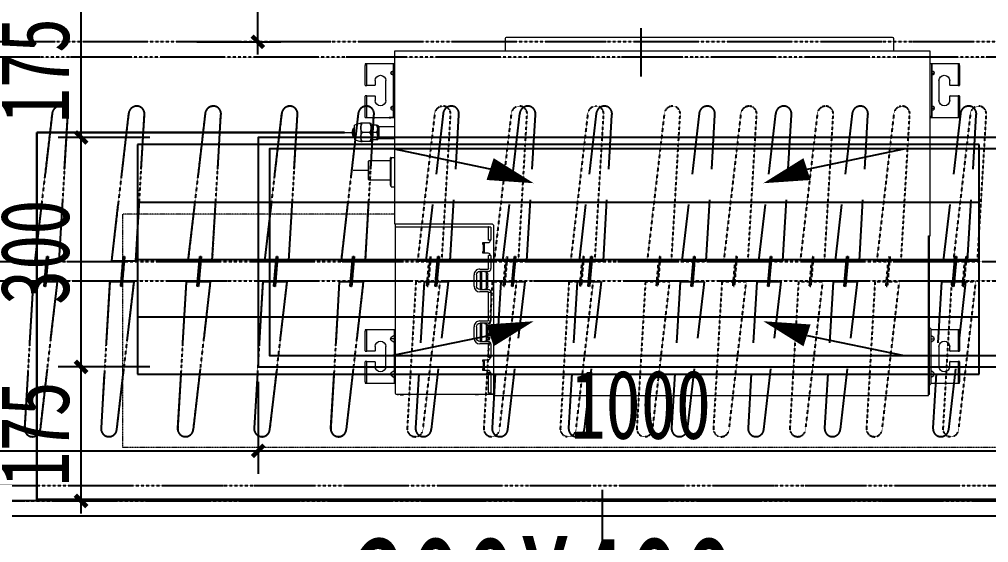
# Model space of a CAD drawing. Header units: millimetres. Extents: x -297 to 39764, y -29258 to 20315.
# Drawn here: x 8450 to 9716, y -19277 to -18593 of the extents above; entities that cross this region are included whole.
import ezdxf

# ---------------------------------------------------------------- set-up
doc = ezdxf.new("R2010")
doc.units = ezdxf.units.MM
for name, pattern in [('_DASH', [0.6, 0.4, -0.2]), ('DASH', [0.35, 0.25, -0.1]), ('DASHDOT', [1, 0.5, -0.25, 0, -0.25]), ('DASHDOT2', [12.7, 6.35, -3.175, 0, -3.175])]:
    doc.linetypes.add(name, pattern=pattern)
doc.layers.get('Defpoints').update_dxf_attribs({"color": 250})
for name, color, linetype in [('.-P平面尺寸', 30, 'DASH'), ('.-P建筑梁位', 4, 'Continuous'), ('.P-中心线', 214, 'DASH'), ('.P-墙体尺寸标注', 252, 'Continuous'), ('.P-家具虚线层', 250, 'Continuous'), ('.P-装饰轮廓', 180, 'Continuous'), ('.PC-综合天花虚线层', 14, 'DASHDOT2'), ('.PF-活动家具', 141, 'Continuous'), ('.ZT-空调.检修口', 52, 'Continuous'), ('A-Wall', 2, 'Continuous'), ('Y-移动家具', 141, 'Continuous')]:
    doc.layers.add(name, color=color, linetype=linetype)
for name, color, linetype, lineweight in [('ACS_DLJ_LNSG', 4, 'DASHDOT', 20), ('ACS_DLJ_QYG', 1, 'Continuous', 30), ('ACS_DLJ_SNJ', 9, 'Continuous', 0)]:
    doc.layers.add(name, color=color, linetype=linetype, lineweight=lineweight)
doc.styles.add('宋体', font='', dxfattribs={"width": 0.7, "height": 5})
doc.styles.add('文字样式', font='', dxfattribs={"width": 0.75})
doc.styles.get('宋体').set_extended_font_data('SimSun')
doc.styles.get('文字样式').set_extended_font_data('SimSun')
doc.dimstyles.new('西安1-40（内部尺寸）', dxfattribs={"dimscale": 30, "dimtxt": 3, "dimasz": 0.5, "dimexe": 1, "dimexo": 1, "dimgap": 0.5, "dimtad": 1, "dimdec": 0, "dimrnd": 5, "dimtxsty": '文字样式', "dimblk": 'ARCHTICK', "dimcen": 1, "dimdle": 0.55, "dimclrd": 252, "dimclre": 252, "dimclrt": 30, "dimadec": 0, "dimazin": 0, "dimtfac": 1, "dimtdec": 0, "dimtix": 1, "dimtmove": 2, "dimatfit": 3, "dimfxl": 5, "dimfxlon": 1, "dimarcsym": 0})

# ---------------------------------------------------------------- blocks, each defined once
blk = doc.blocks.new('yj')
at = {"layer": 'Y-移动家具', "color": 250, "linetype": 'DASH', "ltscale": 0.5}
for p, q in [((-7.1, 220.3), (-29.5, 27.5)), ((2.3, 27.5), (13.6, 218.5)), ((-29.5, 27.5), (-14.4, 27.5)), ((-17.3, -5.7), (-13.9, 33.2)), ((-12.4, 33.1), (-15.3, 0)), ((-15.3, 0), (-12.9, 27.5)), ((-13.9, 33.2), (-12.4, 33.1)), ((-12.9, 27.5), (2.3, 27.5)), ((-31.8, 0), (-43, -191.1)), ((-16.8, 0), (-31.8, 0)), ((-22.4, -192.9), (0, 0)), ((-15.3, 0), (-15.8, -5.9)), ((0, 0), (-15.3, 0)), ((-15.8, -5.9), (-17.3, -5.7))]:
    blk.add_line(p, q, dxfattribs=at)
for centre, radius, start, end in [((3.5, 219), 10.6, 86.6346, 173.3654), ((3.6, 219.6), 10.1, 353.3654, 86.6346), ((-32.7, -192), 10.3, 175, 355)]:
    blk.add_arc(centre, radius, start, end, dxfattribs=at)
blk = doc.blocks.new('*U63')
at = {"layer": 'Y-移动家具', "color": 250, "linetype": 'DASH', "ltscale": 0.5}
for p, q in [((2735, -287.5), (25, -287.5)), ((25, -312.5), (2735, -312.5))]:
    blk.add_line(p, q, dxfattribs=at)
at = {"layer": 'Y-移动家具', "linetype": 'DASH', "ltscale": 0.5}
blk.add_lwpolyline([(0, 0), (0, -600), (2760, -600), (2760, 0)], close=True, dxfattribs=at)
at = {"layer": 'Y-移动家具', "color": 250, "linetype": 'DASH', "ltscale": 0.5}
blk.add_lwpolyline([(20, -580), (2740, -580), (2740, -20), (20, -20)], close=True, dxfattribs=at)
for p in [(602.9, -313.8), (702.9, -313.8), (802.9, -313.8), (902.9, -313.8), (1002.9, -313.8), (1102.9, -313.8), (1202.9, -313.8), (1302.9, -313.8), (1402.9, -313.8), (1502.9, -313.8), (1602.9, -313.8), (1702.9, -313.8), (1802.9, -313.8)]:
    blk.add_blockref('yj', p)
blk = doc.blocks.new('_ArchTick')
at = {"color": 0, "linetype": 'ByBlock', "const_width": 0.4}
blk.add_lwpolyline([(-0.5, -0.5), (0.5, 0.5)], dxfattribs=at)
blk = doc.blocks.new('*D178')
at = {"layer": '.-P平面尺寸', "color": 252, "linetype": 'ByBlock', "lineweight": -2, "transparency": 16777216}
for p, q in [((8761.6, -18638.6), (8761.6, -17925.6)), ((8611.6, -17942.1), (8791.6, -17942.1)), ((8681.9, -18622.1), (8791.6, -18622.1))]:
    blk.add_line(p, q, dxfattribs=at)
at = {"layer": 'Defpoints', "color": 0, "linetype": 'ByBlock', "transparency": 16777216}
for p in [(8382, -17942.1), (8761.6, -17942.1), (8651.9, -18622.1)]:
    blk.add_point(p, dxfattribs=at)
at = {"layer": '.-P平面尺寸', "color": 252, "linetype": 'ByBlock', "lineweight": -2, "transparency": 16777216, "xscale": 15, "yscale": 15, "zscale": 15}
for p, rotation in [((8761.6, -17942.1), 90), ((8761.6, -18622.1), 270)]:
    blk.add_blockref('_ArchTick', p, dxfattribs=dict(at, rotation=rotation))
at = {"layer": '.-P平面尺寸', "color": 30, "linetype": 'ByBlock', "transparency": 16777216, "insert": (8701.6, -18282.1), "char_height": 90, "attachment_point": 5, "rotation": 90, "style": '文字样式'}
blk.add_mtext('680', dxfattribs=at)
blk = doc.blocks.new('ttrutuuyyy')
at = {"layer": '.P-家具虚线层', "color": 250, "linetype": '_DASH', "ltscale": 200}
for p, q in [((28492.7, -18715.6), (28470.3, -18908.3)), ((28502.1, -18908.3), (28513.3, -18717.4)), ((28592.7, -18715.6), (28570.3, -18908.3)), ((28602.1, -18908.3), (28613.3, -18717.4)), ((28692.7, -18715.6), (28670.3, -18908.3)), ((28702.1, -18908.3), (28713.3, -18717.4)), ((28792.7, -18715.6), (28770.3, -18908.3)), ((28802.1, -18908.3), (28813.3, -18717.4)), ((28892.7, -18715.6), (28870.3, -18908.3)), ((28902.1, -18908.3), (28913.3, -18717.4)), ((29003.7, -18715.6), (28981.3, -18908.3)), ((29013.1, -18908.3), (29024.3, -18717.4)), ((29103.7, -18715.6), (29081.3, -18908.3)), ((29113.1, -18908.3), (29124.3, -18717.4)), ((29203.7, -18715.6), (29181.3, -18908.3)), ((29213.1, -18908.3), (29224.3, -18717.4)), ((29338.2, -18715.6), (29315.8, -18908.3)), ((29347.6, -18908.3), (29358.8, -18717.4)), ((29438.2, -18715.6), (29415.8, -18908.3)), ((29447.6, -18908.3), (29458.8, -18717.4)), ((29538.2, -18715.6), (29515.8, -18908.3)), ((29547.6, -18908.3), (29558.8, -18717.4)), ((29679.7, -18715.6), (29657.3, -18908.3)), ((29689.1, -18908.3), (29700.4, -18717.4)), ((28470.3, -18908.3), (28485.4, -18908.3)), ((28482.4, -18941.6), (28485.9, -18902.6)), ((28487.4, -18902.7), (28484.5, -18935.8)), ((28484.5, -18935.8), (28486.9, -18908.3)), ((28485.9, -18902.6), (28487.4, -18902.7)), ((28486.9, -18908.3), (28502.1, -18908.3)), ((28570.3, -18908.3), (28585.4, -18908.3)), ((28582.4, -18941.6), (28585.9, -18902.6)), ((28587.4, -18902.7), (28584.5, -18935.8)), ((28584.5, -18935.8), (28586.9, -18908.3)), ((28585.9, -18902.6), (28587.4, -18902.7)), ((28586.9, -18908.3), (28602.1, -18908.3)), ((28670.3, -18908.3), (28685.4, -18908.3)), ((28682.4, -18941.6), (28685.9, -18902.6)), ((28687.4, -18902.7), (28684.5, -18935.8)), ((28684.5, -18935.8), (28686.9, -18908.3)), ((28685.9, -18902.6), (28687.4, -18902.7)), ((28686.9, -18908.3), (28702.1, -18908.3)), ((28770.3, -18908.3), (28785.4, -18908.3)), ((28782.4, -18941.6), (28785.9, -18902.6)), ((28787.4, -18902.7), (28784.5, -18935.8)), ((28784.5, -18935.8), (28786.9, -18908.3)), ((28785.9, -18902.6), (28787.4, -18902.7)), ((28786.9, -18908.3), (28802.1, -18908.3)), ((28870.3, -18908.3), (28885.4, -18908.3)), ((28882.4, -18941.6), (28885.9, -18902.6)), ((28887.4, -18902.7), (28884.5, -18935.8)), ((28884.5, -18935.8), (28886.9, -18908.3)), ((28885.9, -18902.6), (28887.4, -18902.7)), ((28886.9, -18908.3), (28902.1, -18908.3)), ((28981.3, -18908.3), (28996.3, -18908.3)), ((28993.4, -18941.6), (28996.8, -18902.6)), ((28998.3, -18902.7), (28995.4, -18935.8)), ((28995.4, -18935.8), (28997.8, -18908.3)), ((28996.8, -18902.6), (28998.3, -18902.7)), ((28997.8, -18908.3), (29013.1, -18908.3)), ((29081.3, -18908.3), (29096.3, -18908.3)), ((29093.4, -18941.6), (29096.8, -18902.6)), ((29098.3, -18902.7), (29095.4, -18935.8)), ((29095.4, -18935.8), (29097.8, -18908.3)), ((29096.8, -18902.6), (29098.3, -18902.7)), ((29097.8, -18908.3), (29113.1, -18908.3)), ((29181.3, -18908.3), (29196.3, -18908.3)), ((29193.4, -18941.6), (29196.8, -18902.6)), ((29198.3, -18902.7), (29195.4, -18935.8)), ((29195.4, -18935.8), (29197.8, -18908.3)), ((29196.8, -18902.6), (29198.3, -18902.7)), ((29197.8, -18908.3), (29213.1, -18908.3)), ((29315.8, -18908.3), (29330.8, -18908.3)), ((29327.9, -18941.6), (29331.3, -18902.6)), ((29332.8, -18902.7), (29329.9, -18935.8)), ((29329.9, -18935.8), (29332.3, -18908.3)), ((29331.3, -18902.6), (29332.8, -18902.7)), ((29332.3, -18908.3), (29347.6, -18908.3)), ((29415.8, -18908.3), (29430.8, -18908.3)), ((29427.9, -18941.6), (29431.3, -18902.6)), ((29432.8, -18902.7), (29429.9, -18935.8)), ((29429.9, -18935.8), (29432.3, -18908.3)), ((29431.3, -18902.6), (29432.8, -18902.7)), ((29432.3, -18908.3), (29447.6, -18908.3)), ((29515.8, -18908.3), (29530.8, -18908.3)), ((29527.9, -18941.6), (29531.3, -18902.6)), ((29532.8, -18902.7), (29529.9, -18935.8)), ((29529.9, -18935.8), (29532.3, -18908.3)), ((29531.3, -18902.6), (29532.8, -18902.7)), ((29532.3, -18908.3), (29547.6, -18908.3)), ((29657.3, -18908.3), (29672.4, -18908.3)), ((29669.5, -18941.6), (29672.9, -18902.6)), ((29674.4, -18902.7), (29671.5, -18935.8)), ((29671.5, -18935.8), (29673.9, -18908.3)), ((29672.9, -18902.6), (29674.4, -18902.7)), ((29673.9, -18908.3), (29689.1, -18908.3)), ((30631.9, -18909.6), (27921.9, -18909.6)), ((27921.9, -18934.6), (30631.9, -18934.6)), ((28468, -18935.8), (28456.7, -19126.9)), ((28482.9, -18935.8), (28468, -18935.8)), ((28477.4, -19128.8), (28499.8, -18935.8)), ((28484, -18941.7), (28482.4, -18941.6)), ((28484.5, -18935.8), (28484, -18941.7)), ((28499.8, -18935.8), (28484.5, -18935.8)), ((28568, -18935.8), (28556.7, -19126.9)), ((28582.9, -18935.8), (28568, -18935.8)), ((28577.4, -19128.8), (28599.8, -18935.8)), ((28584, -18941.7), (28582.4, -18941.6)), ((28584.5, -18935.8), (28584, -18941.7)), ((28599.8, -18935.8), (28584.5, -18935.8)), ((28668, -18935.8), (28656.7, -19126.9)), ((28682.9, -18935.8), (28668, -18935.8)), ((28677.4, -19128.8), (28699.8, -18935.8)), ((28684, -18941.7), (28682.4, -18941.6)), ((28684.5, -18935.8), (28684, -18941.7)), ((28699.8, -18935.8), (28684.5, -18935.8)), ((28768, -18935.8), (28756.7, -19126.9)), ((28782.9, -18935.8), (28768, -18935.8)), ((28777.4, -19128.8), (28799.8, -18935.8)), ((28784, -18941.7), (28782.4, -18941.6)), ((28784.5, -18935.8), (28784, -18941.7)), ((28799.8, -18935.8), (28784.5, -18935.8)), ((28868, -18935.8), (28856.7, -19126.9)), ((28882.9, -18935.8), (28868, -18935.8)), ((28877.4, -19128.8), (28899.8, -18935.8)), ((28884, -18941.7), (28882.4, -18941.6)), ((28884.5, -18935.8), (28884, -18941.7)), ((28899.8, -18935.8), (28884.5, -18935.8)), ((28978.9, -18935.8), (28967.7, -19126.9)), ((28993.9, -18935.8), (28978.9, -18935.8)), ((28988.3, -19128.8), (29010.7, -18935.8)), ((28994.9, -18941.7), (28993.4, -18941.6)), ((28995.4, -18935.8), (28994.9, -18941.7)), ((29010.7, -18935.8), (28995.4, -18935.8)), ((29078.9, -18935.8), (29067.7, -19126.9)), ((29093.9, -18935.8), (29078.9, -18935.8)), ((29088.3, -19128.8), (29110.7, -18935.8)), ((29094.9, -18941.7), (29093.4, -18941.6)), ((29095.4, -18935.8), (29094.9, -18941.7)), ((29110.7, -18935.8), (29095.4, -18935.8)), ((29178.9, -18935.8), (29167.7, -19126.9)), ((29193.9, -18935.8), (29178.9, -18935.8)), ((29188.3, -19128.8), (29210.7, -18935.8)), ((29194.9, -18941.7), (29193.4, -18941.6)), ((29195.4, -18935.8), (29194.9, -18941.7)), ((29210.7, -18935.8), (29195.4, -18935.8)), ((29313.4, -18935.8), (29302.2, -19126.9)), ((29328.4, -18935.8), (29313.4, -18935.8)), ((29322.8, -19128.8), (29345.2, -18935.8)), ((29329.4, -18941.7), (29327.9, -18941.6)), ((29329.9, -18935.8), (29329.4, -18941.7)), ((29345.2, -18935.8), (29329.9, -18935.8)), ((29413.4, -18935.8), (29402.2, -19126.9)), ((29428.4, -18935.8), (29413.4, -18935.8)), ((29422.8, -19128.8), (29445.2, -18935.8)), ((29429.4, -18941.7), (29427.9, -18941.6)), ((29429.9, -18935.8), (29429.4, -18941.7)), ((29445.2, -18935.8), (29429.9, -18935.8)), ((29513.4, -18935.8), (29502.2, -19126.9)), ((29528.4, -18935.8), (29513.4, -18935.8)), ((29522.8, -19128.8), (29545.2, -18935.8)), ((29529.4, -18941.7), (29527.9, -18941.6)), ((29529.9, -18935.8), (29529.4, -18941.7)), ((29545.2, -18935.8), (29529.9, -18935.8)), ((29655, -18935.8), (29643.8, -19126.9)), ((29670, -18935.8), (29655, -18935.8)), ((29664.4, -19128.8), (29686.8, -18935.8)), ((29671, -18941.7), (29669.5, -18941.6)), ((29671.5, -18935.8), (29671, -18941.7)), ((29686.8, -18935.8), (29671.5, -18935.8))]:
    blk.add_line(p, q, dxfattribs=at)
for points in [[(27896.9, -18622.1), (27896.9, -19222.1), (30656.9, -19222.1), (30656.9, -18622.1)], [(27916.9, -19202.1), (30636.9, -19202.1), (30636.9, -18642.1), (27916.9, -18642.1)]]:
    blk.add_lwpolyline(points, close=True, dxfattribs=at)
for centre, radius, start, end in [((28503.3, -18716.8), 10.6, 86.6346, 173.3654), ((28503.4, -18716.2), 10.1, 353.3654, 86.6346), ((28603.3, -18716.8), 10.6, 86.6346, 173.3654), ((28603.4, -18716.2), 10.1, 353.3654, 86.6346), ((28703.3, -18716.8), 10.6, 86.6346, 173.3654), ((28703.4, -18716.2), 10.1, 353.3654, 86.6346), ((28803.3, -18716.8), 10.6, 86.6346, 173.3654), ((28803.4, -18716.2), 10.1, 353.3654, 86.6346), ((28903.3, -18716.8), 10.6, 86.6346, 173.3654), ((28903.4, -18716.2), 10.1, 353.3654, 86.6346), ((29014.3, -18716.8), 10.6, 86.6346, 173.3654), ((29014.3, -18716.2), 10.1, 353.3654, 86.6346), ((29114.3, -18716.8), 10.6, 86.6346, 173.3654), ((29114.3, -18716.2), 10.1, 353.3654, 86.6346), ((29214.3, -18716.8), 10.6, 86.6346, 173.3654), ((29214.3, -18716.2), 10.1, 353.3654, 86.6346), ((29348.8, -18716.8), 10.6, 86.6346, 173.3654), ((29348.8, -18716.2), 10.1, 353.3654, 86.6346), ((29448.8, -18716.8), 10.6, 86.6346, 173.3654), ((29448.8, -18716.2), 10.1, 353.3654, 86.6346), ((29548.8, -18716.8), 10.6, 86.6346, 173.3654), ((29548.8, -18716.2), 10.1, 353.3654, 86.6346), ((29690.3, -18716.8), 10.6, 86.6346, 173.3654), ((29690.4, -18716.2), 10.1, 353.3654, 86.6346), ((28467, -19127.8), 10.3, 175, 355), ((28567, -19127.8), 10.3, 175, 355), ((28667, -19127.8), 10.3, 175, 355), ((28767, -19127.8), 10.3, 175, 355), ((28867, -19127.8), 10.3, 175, 355), ((28978, -19127.8), 10.3, 175, 355), ((29078, -19127.8), 10.3, 175, 355), ((29178, -19127.8), 10.3, 175, 355), ((29312.5, -19127.8), 10.3, 175, 355), ((29412.5, -19127.8), 10.3, 175, 355), ((29512.5, -19127.8), 10.3, 175, 355), ((29654.1, -19127.8), 10.3, 175, 355)]:
    blk.add_arc(centre, radius, start, end, dxfattribs=at)
blk = doc.blocks.new('A$Cd2e37dc6')
at = {"layer": '.-P建筑梁位', "color": 4, "linetype": 'DASH', "ltscale": 300}
blk.add_line((3700, 10278.4, 0), (900, 10278.4, 0), dxfattribs=at)
blk.add_lwpolyline([(900, 13878.4), (3700, 13878.4), (3700, 10278.4), (900, 10278.4)], close=True, dxfattribs=at)
at = {"layer": '.-P建筑梁位', "color": 250, "linetype": 'DASH', "ltscale": 300, "style": '宋体', "width": 0.7}
blk.add_text('200X400', height=150, dxfattribs=at).set_placement((1924.9, 10102.4, 0))
blk = doc.blocks.new('海龙工具_201804262317237')
at = {"layer": '.ZT-空调.检修口'}
for p, q in [((353.2, 273.7), (226.2, 300)), ((767.3, 273.7), (894.3, 300)), ((353.2, 56.3), (226.2, 30)), ((767.3, 56.3), (894.3, 30))]:
    blk.add_line(p, q, dxfattribs=at)
blk.add_lwpolyline([(1050, 15), (50, 15), (50, 315), (1050, 315)], close=True, dxfattribs=at)
at = {"layer": '.ZT-空调.检修口', "color": 251}
blk.add_lwpolyline([(1035, 30), (65, 30), (65, 300), (1035, 300)], close=True, dxfattribs=at)
at = {"layer": '.ZT-空调.检修口'}
for points in [[(353.2, 273.7, 30, 0, 0), (410.2, 255.2, 0, 0, 0)], [(767.3, 273.7, 30, 0, 0), (710.2, 255.2, 0, 0, 0)], [(353.2, 56.3, 30, 0, 0), (410.2, 74.8, 0, 0, 0)], [(767.3, 56.3, 30, 0, 0), (710.2, 74.8, 0, 0, 0)]]:
    blk.add_lwpolyline(points, format="xyseb", dxfattribs=at)
blk = doc.blocks.new('*D233')
at = {"layer": '.ZT-空调.检修口', "color": 252, "linetype": 'ByBlock', "lineweight": -2, "transparency": 16777216}
for p, q in [((8530.6, -19238.6), (8530.6, -19030.6)), ((8620.6, -19047.1), (8500.6, -19047.1)), ((8620.6, -19222.1), (8500.6, -19222.1))]:
    blk.add_line(p, q, dxfattribs=at)
at = {"layer": 'Defpoints', "color": 0, "linetype": 'ByBlock', "transparency": 16777216}
for p in [(8530.6, -19047.1), (9261.9, -19047.1), (9261.9, -19222.1)]:
    blk.add_point(p, dxfattribs=at)
at = {"layer": '.ZT-空调.检修口', "color": 252, "linetype": 'ByBlock', "lineweight": -2, "transparency": 16777216, "xscale": 15, "yscale": 15, "zscale": 15}
for p, rotation in [((8530.6, -19047.1), 90), ((8530.6, -19222.1), 270)]:
    blk.add_blockref('_ArchTick', p, dxfattribs=dict(at, rotation=rotation))
at = {"layer": '.ZT-空调.检修口', "color": 30, "linetype": 'ByBlock', "transparency": 16777216, "insert": (8470.6, -19134.6), "char_height": 90, "attachment_point": 5, "rotation": 90, "style": '文字样式'}
blk.add_mtext('175', dxfattribs=at)
blk = doc.blocks.new('*D234')
at = {"layer": '.ZT-空调.检修口', "color": 252, "linetype": 'ByBlock', "lineweight": -2, "transparency": 16777216}
for p, q in [((8530.6, -19063.6), (8530.6, -18730.6)), ((8620.6, -18747.1), (8500.6, -18747.1)), ((8620.6, -19047.1), (8500.6, -19047.1))]:
    blk.add_line(p, q, dxfattribs=at)
at = {"layer": 'Defpoints', "color": 0, "linetype": 'ByBlock', "transparency": 16777216}
for p in [(8530.6, -18747.1), (8761.9, -18747.1), (9261.9, -19047.1)]:
    blk.add_point(p, dxfattribs=at)
at = {"layer": '.ZT-空调.检修口', "color": 252, "linetype": 'ByBlock', "lineweight": -2, "transparency": 16777216, "xscale": 15, "yscale": 15, "zscale": 15}
for p, rotation in [((8530.6, -18747.1), 90), ((8530.6, -19047.1), 270)]:
    blk.add_blockref('_ArchTick', p, dxfattribs=dict(at, rotation=rotation))
at = {"layer": '.ZT-空调.检修口', "color": 30, "linetype": 'ByBlock', "transparency": 16777216, "insert": (8470.6, -18897.1), "char_height": 90, "attachment_point": 5, "rotation": 90, "style": '文字样式'}
blk.add_mtext('300', dxfattribs=at)
blk = doc.blocks.new('*D235')
at = {"layer": '.ZT-空调.检修口', "color": 252, "linetype": 'ByBlock', "lineweight": -2, "transparency": 16777216}
for p, q in [((8530.6, -18763.6), (8530.6, -18555.6)), ((8530.6, -18572.1), (8560.6, -18572.1)), ((8620.6, -18747.1), (8500.6, -18747.1))]:
    blk.add_line(p, q, dxfattribs=at)
at = {"layer": 'Defpoints', "color": 0, "linetype": 'ByBlock', "transparency": 16777216}
for p in [(8530.6, -18572.1), (8530.6, -18572.1), (8761.9, -18747.1)]:
    blk.add_point(p, dxfattribs=at)
at = {"layer": '.ZT-空调.检修口', "color": 252, "linetype": 'ByBlock', "lineweight": -2, "transparency": 16777216, "xscale": 15, "yscale": 15, "zscale": 15}
for p, rotation in [((8530.6, -18572.1), 90), ((8530.6, -18747.1), 270)]:
    blk.add_blockref('_ArchTick', p, dxfattribs=dict(at, rotation=rotation))
at = {"layer": '.ZT-空调.检修口', "color": 30, "linetype": 'ByBlock', "transparency": 16777216, "insert": (8470.6, -18659.6), "char_height": 90, "attachment_point": 5, "rotation": 90, "style": '文字样式'}
blk.add_mtext('175', dxfattribs=at)
blk = doc.blocks.new('*D236')
at = {"layer": '.ZT-空调.检修口', "color": 252, "linetype": 'ByBlock', "lineweight": -2, "transparency": 16777216}
for p, q in [((7881.9, -19066.7), (7881.9, -19186.7)), ((8761.9, -19066.7), (8761.9, -19186.7)), ((7865.4, -19156.7), (8778.4, -19156.7))]:
    blk.add_line(p, q, dxfattribs=at)
at = {"layer": 'Defpoints', "color": 0, "linetype": 'ByBlock', "transparency": 16777216}
for p in [(7881.9, -18572.1), (8761.9, -18747.1), (8761.9, -19156.7)]:
    blk.add_point(p, dxfattribs=at)
at = {"layer": '.ZT-空调.检修口', "color": 252, "linetype": 'ByBlock', "lineweight": -2, "transparency": 16777216, "xscale": 15, "yscale": 15, "zscale": 15, "rotation": 180}
blk.add_blockref('_ArchTick', (7881.9, -19156.7), dxfattribs=at)
at = {"layer": '.ZT-空调.检修口', "color": 252, "linetype": 'ByBlock', "lineweight": -2, "transparency": 16777216, "xscale": 15, "yscale": 15, "zscale": 15}
blk.add_blockref('_ArchTick', (8761.9, -19156.7), dxfattribs=at)
at = {"layer": '.ZT-空调.检修口', "color": 30, "linetype": 'ByBlock', "transparency": 16777216, "insert": (8321.9, -19096.7), "char_height": 90, "attachment_point": 5, "style": '文字样式'}
blk.add_mtext('880', dxfattribs=at)
blk = doc.blocks.new('*D237')
at = {"layer": '.ZT-空调.检修口', "color": 252, "linetype": 'ByBlock', "lineweight": -2, "transparency": 16777216}
for p, q in [((8761.9, -19066.7), (8761.9, -19186.7)), ((9761.9, -19077.1), (9761.9, -19186.7)), ((8745.4, -19156.7), (9778.4, -19156.7))]:
    blk.add_line(p, q, dxfattribs=at)
at = {"layer": 'Defpoints', "color": 0, "linetype": 'ByBlock', "transparency": 16777216}
for p in [(8761.9, -18747.1), (9761.9, -19047.1), (9761.9, -19156.7)]:
    blk.add_point(p, dxfattribs=at)
at = {"layer": '.ZT-空调.检修口', "color": 252, "linetype": 'ByBlock', "lineweight": -2, "transparency": 16777216, "xscale": 15, "yscale": 15, "zscale": 15, "rotation": 180}
blk.add_blockref('_ArchTick', (8761.9, -19156.7), dxfattribs=at)
at = {"layer": '.ZT-空调.检修口', "color": 252, "linetype": 'ByBlock', "lineweight": -2, "transparency": 16777216, "xscale": 15, "yscale": 15, "zscale": 15}
blk.add_blockref('_ArchTick', (9761.9, -19156.7), dxfattribs=at)
at = {"layer": '.ZT-空调.检修口', "color": 30, "linetype": 'ByBlock', "transparency": 16777216, "insert": (9261.9, -19096.7), "char_height": 90, "attachment_point": 5, "style": '文字样式'}
blk.add_mtext('1000', dxfattribs=at)
blk = doc.blocks.new('A$C26AB27A8')
at = {"color": 0, "linetype": 'Continuous'}
for p, q in [((39.4, 465.8), (39.4, 259.4)), ((40.7, 467.1), (40.8, 467.1)), ((609, 468), (40.8, 468)), ((40.8, 468), (40.8, 466.9)), ((40.8, 466.9), (40.8, 259.4)), ((609, 466.9), (609, 468)), ((609, 466.9), (614.9, 466.9)), ((609, 261.5), (609, 466.9)), ((609, 466.1), (613, 466.1)), ((612.4, 438.2), (612.4, 465)), ((613, 465), (612.4, 465)), ((734.7, 466.1), (613, 466.1)), ((613, 466.1), (613, 465)), ((613, 465), (615.5, 465)), ((614.9, 466.9), (628.5, 466.9)), ((615.5, 465), (615.5, 438.2)), ((628.5, 466.1), (628.5, 467)), ((628.5, 467), (633.2, 467)), ((633.2, 467), (633.2, 466.1)), ((633.2, 466.9), (726.5, 466.9)), ((726.5, 466.1), (726.5, 467)), ((731.2, 467), (726.5, 467)), ((731.2, 467), (731.2, 466.1)), ((731.2, 466.9), (733.1, 466.9)), ((735.1, 466.9), (733.1, 466.9)), ((736.3, 466.1), (734.7, 466.1)), ((735.1, 466.1), (735.1, 466.9)), ((737.4, 243.6), (737.4, 465)), ((2, 452), (0, 452)), ((0, 452), (0, 450)), ((0, 424.2), (0, 450)), ((2, 450), (2, 452)), ((2.5, 452), (2, 452)), ((2, 424.2), (2, 450)), ((37.1, 452), (2.5, 452)), ((37.1, 444), (33.8, 441.7)), ((37.1, 452), (37.1, 382)), ((39.3, 454.7), (37.5, 452.9)), ((738.8, 452), (737.4, 452)), ((738.8, 382), (738.8, 452)), ((739.3, 452), (738.8, 452)), ((743, 441.6), (739.1, 444.4)), ((774.3, 452), (739.3, 452)), ((774.8, 452), (774.3, 452)), ((776.8, 452), (774.8, 452)), ((774.8, 452), (774.8, 450)), ((774.8, 450), (774.8, 424.2)), ((776.8, 450), (776.8, 452)), ((776.8, 450), (776.8, 424.2)), ((37.1, 440), (32.9, 440)), ((33.8, 438.3), (37.1, 436)), ((613, 438.2), (612.4, 438.2)), ((613, 438.2), (615.5, 438.2)), ((613, 438.2), (613, 438.2)), ((613, 438.2), (613, 438.2)), ((616, 435.2), (622.9, 435.2)), ((620.9, 435.2), (620.9, 421.2)), ((621.8, 433.2), (620.9, 433.2)), ((622.3, 433.2), (621.8, 433.2)), ((622.3, 433.2), (622.3, 423.2)), ((622.3, 433.2), (623.4, 433.2)), ((622.9, 435.2), (622.9, 433.2)), ((623.4, 433.2), (622.9, 433.2)), ((623.4, 433.2), (623.4, 433.2)), ((739, 440), (743.9, 440)), ((739.1, 435.6), (743, 438.3)), ((0, 424.2), (0, 423.7)), ((0, 423.7), (2, 423.7)), ((2, 423.7), (2, 424.2)), ((2.5, 423.7), (2, 423.7)), ((12.5, 423.7), (2.5, 423.7)), ((13, 430), (13, 424.2)), ((27, 404), (27, 430)), ((612.4, 401.1), (612.4, 418.2)), ((613, 418.2), (612.4, 418.2)), ((613, 418.2), (613, 418.2)), ((613, 418.2), (613, 418.2)), ((613, 418.2), (615.5, 418.2)), ((615.5, 418.2), (615.5, 401.1)), ((622.9, 421.2), (616, 421.2)), ((620.9, 423.2), (621.8, 423.2)), ((621.8, 423.2), (622.3, 423.2)), ((622.3, 423.2), (623.4, 423.2)), ((623.4, 423.2), (622.9, 423.2)), ((622.9, 423.2), (622.9, 421.2)), ((623.4, 423.2), (623.4, 423.2)), ((749.8, 430), (749.8, 404)), ((763.8, 424.2), (763.8, 430)), ((774.3, 423.7), (764.3, 423.7)), ((774.8, 423.7), (774.3, 423.7)), ((774.8, 424.2), (774.8, 423.7)), ((774.8, 423.7), (776.8, 423.7)), ((776.8, 423.7), (776.8, 424.2)), ((2, 410.2), (0, 410.2)), ((0, 410.2), (0, 409.7)), ((0, 384), (0, 409.7)), ((2, 409.7), (2, 410.2)), ((2, 410.2), (2.5, 410.2)), ((2, 384), (2, 409.7)), ((2.5, 410.2), (12.5, 410.2)), ((13, 409.7), (13, 404)), ((763.8, 404), (763.8, 409.7)), ((764.3, 410.2), (774.3, 410.2)), ((774.3, 410.2), (774.8, 410.2)), ((776.8, 410.2), (774.8, 410.2)), ((774.8, 410.2), (774.8, 409.7)), ((774.8, 409.7), (774.8, 384)), ((776.8, 409.7), (776.8, 410.2)), ((776.8, 409.7), (776.8, 384)), ((37.1, 394), (32.9, 394)), ((37.1, 398), (33.8, 395.6)), ((616, 400.6), (627, 400.6)), ((627, 397.5), (616, 397.5)), ((616.7, 393.1), (616.7, 378.1)), ((618.7, 374.5), (618.7, 396.7)), ((620.9, 397.3), (620.9, 397.5)), ((624.6, 373.7), (624.6, 397.5)), ((626, 397.5), (626, 373.7)), ((631.4, 378.1), (631.4, 393.1)), ((634.5, 393.1), (634.5, 378.1)), ((739, 393.9), (743.9, 393.9)), ((743, 395.6), (739.1, 398.3)), ((0, 384), (0, 382)), ((0, 382), (2, 382)), ((2, 382), (2, 384)), ((2, 382), (2.5, 382)), ((2.5, 382), (37.1, 382)), ((33.8, 392.3), (37.1, 390)), ((37.5, 381.1), (39.3, 379.3)), ((737.4, 382), (738.8, 382)), ((738.8, 382), (739.3, 382)), ((739.1, 389.6), (743, 392.3)), ((739.3, 382), (774.3, 382)), ((774.3, 382), (774.8, 382)), ((774.8, 384), (774.8, 382)), ((774.8, 382), (776.8, 382)), ((776.8, 382), (776.8, 384)), ((612.4, 333.2), (612.4, 370.1)), ((615.5, 370.1), (615.5, 333.2)), ((616, 373.7), (627, 373.7)), ((627, 370.6), (616, 370.6)), ((620.9, 373.9), (620.9, 373.7)), ((613, 333.2), (612.4, 333.2)), ((613, 333.2), (612.4, 333.2)), ((613, 333.2), (613, 333.2)), ((613, 333.2), (615.5, 333.2)), ((613, 333.2), (615.5, 333.2)), ((616, 332.7), (627, 332.7)), ((627, 329.6), (616, 329.6)), ((620.9, 329.4), (620.9, 329.6)), ((624.6, 305.8), (624.6, 329.6)), ((626, 329.6), (626, 305.8)), ((616.7, 325.2), (616.7, 310.2)), ((618.7, 306.6), (618.7, 328.8)), ((631.4, 310.2), (631.4, 325.2)), ((634.5, 325.2), (634.5, 310.2)), ((616, 305.8), (627, 305.8)), ((620.9, 306), (620.9, 305.8)), ((612.4, 285.2), (612.4, 302.2)), ((615.5, 302.2), (615.5, 285.2)), ((627, 302.7), (616, 302.7)), ((613, 285.2), (612.4, 285.2)), ((613, 285.2), (613, 285.2)), ((613, 285.2), (613, 285.2)), ((613, 285.2), (615.5, 285.2)), ((616, 282.2), (622.9, 282.2)), ((620.9, 282.2), (620.9, 268.2)), ((621.8, 280.2), (620.9, 280.2)), ((622.3, 280.2), (621.8, 280.2)), ((622.3, 280.2), (622.3, 270.2)), ((622.3, 280.2), (623.4, 280.2)), ((622.9, 282.2), (622.9, 280.2)), ((623.4, 280.2), (622.9, 280.2)), ((623.4, 280.2), (623.4, 280.2)), ((622.9, 268.2), (616, 268.2)), ((620.9, 270.2), (621.8, 270.2)), ((621.8, 270.2), (622.3, 270.2)), ((622.3, 270.2), (623.4, 270.2)), ((623.4, 270.2), (622.9, 270.2)), ((622.9, 270.2), (622.9, 268.2)), ((623.4, 270.2), (623.4, 270.2)), ((38.4, 259.4), (38.4, 18)), ((40.8, 259.4), (38.4, 259.4)), ((608.9, 246.6), (609, 261.5)), ((612.4, 248), (612.4, 265.2)), ((613, 265.2), (612.4, 265.2)), ((613, 265.2), (615.5, 265.2)), ((613, 265.2), (613, 265.2)), ((613, 265.2), (613, 265.2)), ((615.5, 265.2), (615.5, 248)), ((738.4, 243.6), (611.9, 243.6)), ((612.4, 248), (613, 248)), ((613, 248), (612.4, 248)), ((613, 248), (615.5, 248)), ((613, 248), (613, 248)), ((613, 248), (615.5, 248)), ((737.4, 247.5), (616, 247.5)), ((738.4, 18), (738.4, 243.6)), ((742.8, 195.1), (738.4, 195.1)), ((742.8, 195.1), (742.8, 173.8)), ((743.3, 193.8), (742.8, 193.8)), ((743.8, 193.3), (743.8, 173.8)), ((771.8, 186.3), (743.8, 186.3)), ((772.3, 185.8), (771.8, 186.3)), ((771.8, 186.3), (771.8, 161.3)), ((772.3, 185.8), (772.3, 161.8)), ((742.8, 173.8), (742.8, 159.2)), ((743.8, 173.8), (743.8, 157.3)), ((738.4, 157.2), (740.8, 157.2)), ((743.3, 156.8), (738.4, 156.8)), ((743.8, 161.3), (771.8, 161.3)), ((771.8, 161.3), (772.3, 161.8)), ((760.4, 132.1), (758.9, 132.1)), ((758.9, 116.4), (758.9, 132.1)), ((760.4, 133.7), (760.4, 129)), ((760.4, 119.5), (760.4, 129)), ((761.8, 133.7), (766.4, 133.7)), ((767.9, 133.7), (767.9, 129)), ((768.9, 132.2), (767.9, 132.2)), ((767.9, 119.5), (767.9, 129)), ((768.9, 136.2), (768.9, 130.2)), ((768.9, 118.2), (768.9, 130.2)), ((770.7, 136.2), (780.5, 136.2)), ((782.4, 136.2), (780.5, 136.2)), ((790.9, 133.7), (782.4, 136.2)), ((782.4, 130.2), (782.4, 136.2)), ((782.4, 124.2), (782.4, 130.2)), ((790.9, 124.2), (790.9, 133.7)), ((792, 129.7), (792, 118.8)), ((758.9, 116.4), (760.4, 116.4)), ((760.4, 114.7), (760.4, 119.5)), ((761.8, 124.2), (766.4, 124.2)), ((761.8, 114.7), (766.4, 114.7)), ((767.9, 114.7), (767.9, 119.5)), ((767.9, 116.2), (768.9, 116.2)), ((768.9, 118.2), (768.9, 112.2)), ((770.7, 124.2), (780.5, 124.2)), ((782.4, 118.2), (782.4, 124.2)), ((782.4, 112.2), (782.4, 118.2)), ((782.4, 112.2), (790.9, 114.7)), ((790.9, 124.2), (790.9, 114.7)), ((2, 104.5), (0, 104.5)), ((0, 104.5), (0, 102.5)), ((0, 76.7), (0, 102.5)), ((2, 102.5), (2, 104.5)), ((2.5, 104.5), (2, 104.5)), ((2, 76.7), (2, 102.5)), ((38.4, 104.5), (2.5, 104.5)), ((36.4, 34.5), (36.4, 104.4)), ((36.4, 103.4), (38.4, 103.4)), ((36.4, 103.4), (36.4, 34.5)), ((738.4, 105.2), (743.4, 105.2)), ((740.4, 34.5), (740.4, 104.4)), ((745.4, 104.4), (740.4, 104.4)), ((745.4, 105.2), (743.4, 105.2)), ((745.4, 104.4), (745.4, 105.2)), ((776.8, 104.5), (745.4, 104.5)), ((770.7, 112.2), (780.5, 112.2)), ((774.8, 104.5), (774.8, 102.5)), ((774.8, 102.5), (774.8, 76.7)), ((776.8, 104.5), (776.8, 76.7)), ((34.1, 92.5), (32.9, 92.5)), ((36.4, 92.5), (32.9, 92.5)), ((34.1, 92.5), (32.9, 92.5)), ((34.1, 94.4), (33.8, 94.2)), ((33.8, 90.8), (34.1, 90.6)), ((740.4, 92.5), (743.3, 92.5)), ((0, 76.7), (0, 76.2)), ((0, 76.2), (2, 76.2)), ((2, 76.2), (2, 76.7)), ((2.5, 76.2), (2, 76.2)), ((12.5, 76.2), (2.5, 76.2)), ((13, 82.5), (13, 76.7)), ((27, 56.5), (27, 82.5)), ((749.8, 82.5), (749.8, 56.5)), ((763.8, 76.7), (763.8, 82.5)), ((774.3, 76.2), (764.3, 76.2)), ((774.8, 76.2), (774.3, 76.2)), ((774.8, 76.7), (774.8, 76.2)), ((774.8, 76.2), (776.8, 76.2)), ((776.8, 76.2), (776.8, 76.7)), ((2, 62.7), (0, 62.7)), ((0, 62.7), (0, 62.2)), ((0, 36.5), (0, 62.2)), ((2, 62.2), (2, 62.7)), ((2, 62.7), (2.5, 62.7)), ((2, 36.5), (2, 62.2)), ((2.5, 62.7), (12.5, 62.7)), ((13, 62.2), (13, 56.5)), ((763.8, 56.5), (763.8, 62.2)), ((764.3, 62.7), (774.3, 62.7)), ((774.3, 62.7), (774.8, 62.7)), ((776.8, 62.7), (774.8, 62.7)), ((774.8, 62.7), (774.8, 62.2)), ((774.8, 62.2), (774.8, 36.5)), ((776.8, 62.2), (776.8, 62.7)), ((776.8, 62.2), (776.8, 36.5)), ((34.1, 46.5), (32.9, 46.5)), ((36.4, 46.5), (32.9, 46.5)), ((740.4, 46.5), (743.3, 46.5)), ((0, 36.5), (0, 34.5)), ((0, 34.5), (2, 34.5)), ((2, 34.5), (2, 36.5)), ((2, 34.5), (2.5, 34.5)), ((2.5, 34.5), (38.4, 34.5)), ((35.4, 34.5), (36.4, 34.5)), ((36.4, 34.5), (36.4, 34.5)), ((738.4, 34.5), (774.3, 34.5)), ((774.3, 34.5), (774.8, 34.5)), ((774.8, 36.5), (774.8, 34.5)), ((774.8, 34.5), (776.8, 34.5)), ((776.8, 34.5), (776.8, 36.5)), ((38.4, 18), (738.4, 18)), ((85.9, 18), (85.9, 2)), ((593.9, 2), (593.9, 18)), ((87.9, 0), (591.9, 0))]:
    blk.add_line(p, q, dxfattribs=at)
at = {"color": 5}
blk.add_line((772.3, 173.8), (792.3, 173.8), dxfattribs=at)
for p, q in [((758.9, 132.1), (738.4, 132.1)), ((758.9, 116.4), (738.4, 116.4))]:
    blk.add_line(p, q)
at = {"color": 34}
blk.add_line((813.9, 124.2), (793.9, 124.2), dxfattribs=at)
at = {"color": 0, "linetype": 'Continuous', "extrusion": (0, 0, -1)}
for centre, radius, start, end in [((-40.7, 465.8), 1.3, 0, 90), ((-38.4, 452), 1.3, 0, 45), ((-20, 430), 7, 0, 180), ((-756.8, 430), 7, 0, 180), ((-20, 404), 7, 180, 0), ((-616, 401.1), 0.498, 270, 0), ((-620.9, 393.1), 4.2, 0, 90), ((-627, 393.1), 4.4, 90, 180), ((-756.8, 404), 7, 180, 0), ((-38.9, 378.9), 0.5, 135, 180), ((-616, 370.1), 0.498, 0, 90), ((-620.9, 378.1), 4.2, 270, 359.9885), ((-627, 378.1), 4.4, 180, 270), ((-616, 333.2), 0.498, 270, 359.9618), ((-620.9, 325.2), 4.2, 0, 90), ((-627, 325.2), 4.4, 90, 180), ((-620.9, 310.2), 4.2, 270, 359.9885), ((-627, 310.2), 4.4, 180, 270), ((-616, 302.2), 0.498, 0, 90), ((-611.9, 246.6), 3, 270, 0), ((-20, 82.5), 7, 0, 180), ((-756.8, 82.5), 7, 0, 180), ((-20, 56.5), 7, 180, 0), ((-756.8, 56.5), 7, 180, 0)]:
    blk.add_arc(centre, radius, start, end, dxfattribs=at)
at = {"color": 0, "linetype": 'Continuous'}
for centre, radius, start, end in [((736.3, 465), 1.1, 0, 90), ((38.9, 455), 0.5, 315, 0), ((616, 438.2), 3, 180, 270), ((12.5, 424.2), 0.5, 270, 0), ((616, 418.2), 3, 90, 180), ((764.3, 424.2), 0.5, 180, 270), ((12.5, 409.7), 0.5, 0, 90), ((764.3, 409.7), 0.5, 90, 180), ((616, 401.1), 3.6, 180, 270), ((627, 393.1), 7.5, 0, 90), ((38.4, 382), 1.3, 180, 225), ((616, 370.1), 3.6, 90, 180), ((627, 378.1), 7.5, 270, 0), ((616, 333.2), 3.6, 180.0382, 270), ((627, 325.2), 7.5, 0, 90), ((616, 302.2), 3.6, 90, 180), ((627, 310.2), 7.5, 270, 0), ((616, 285.2), 3, 180, 270), ((616, 265.2), 3, 90, 180), ((616, 248), 0.498, 180, 270), ((743.3, 193.3), 0.5, 0, 90), ((740.8, 159.2), 2, 270, 0), ((743.3, 157.3), 0.5, 270, 0), ((789.5, 126.6), 4, 17.0826, 70.2303), ((781.9, 124.2), 12, 342.9174, 17.0826), ((789.5, 121.9), 4, 289.7697, 342.9174), ((12.5, 76.7), 0.5, 270, 0), ((764.3, 76.7), 0.5, 180, 270), ((12.5, 62.2), 0.5, 0, 90), ((764.3, 62.2), 0.5, 90, 180), ((87.9, 2), 2, 180, 270), ((591.9, 2), 2, 270, 0)]:
    blk.add_arc(centre, radius, start, end, dxfattribs=at)
for centre, major_axis, start_param, end_param in [((35.9, 440), (3.11, 0), 2.281301, 4.001884), ((741, 440), (3.11, 0), 5.422894, 7.143477), ((35.9, 394), (-3.11, 0), -0.860291, 0.860291), ((741, 393.9), (3.11, 0), 5.422894, 7.143477), ((35.9, 92.5), (3.11, 0), 1.393077, 4.88951), ((35.9, 92.5), (-3.11, 0), -0.860291, 0.860291), ((740.4, 92.5), (-3.11, 0), 1.587868, 4.695317), ((35.9, 46.5), (3.11, 0), 1.393077, 4.88951), ((740.4, 46.5), (-3.11, 0), 1.587868, 4.695317)]:
    blk.add_ellipse(centre, major_axis=major_axis, ratio=0.707107, start_param=start_param, end_param=end_param, dxfattribs=at)
at = {"color": 0, "linetype": 'Continuous', "extrusion": (0, 0, -1)}
for centre, major_axis, ratio, start_param, end_param in [((739.3, 440), (0, -2.2), 0.160706, 0.785398, 2.356194), ((739.3, 393.9), (0, -2.2), 0.160706, 0.785398, 2.356194), ((38.9, 381.5), (-0.37, 2.2), 0.07528, 2.200007, 3.247204)]:
    blk.add_ellipse(centre, major_axis=major_axis, ratio=ratio, start_param=start_param, end_param=end_param, dxfattribs=at)
at = {"color": 0, "linetype": 'Continuous'}
for points in [[(761.8, 133.7), (761, 132.2), (760.4, 130.6), (760.4, 129)], [(760.4, 133.7), (760.4, 133.7), (761, 133.7), (761.8, 133.7)], [(760.4, 129), (760.4, 127.3), (761, 125.7), (761.8, 124.2)], [(766.4, 133.7), (767.3, 132.2), (767.9, 130.6), (767.9, 129)], [(767.9, 133.7), (767.9, 133.7), (767.2, 133.7), (766.4, 133.7)], [(767.9, 129), (767.9, 127.3), (767.3, 125.7), (766.4, 124.2)], [(770.7, 136.2), (769.6, 134.3), (768.9, 132.3), (768.9, 130.2)], [(768.9, 136.2), (768.9, 136.2), (769.6, 136.2), (770.7, 136.2)], [(768.9, 130.2), (768.9, 128.1), (769.6, 126.1), (770.7, 124.2)], [(780.5, 136.2), (781.6, 134.3), (782.4, 132.3), (782.4, 130.2)], [(782.4, 130.2), (782.4, 128.1), (781.6, 126.1), (780.5, 124.2)], [(761.8, 124.2), (761, 122.7), (760.4, 121.1), (760.4, 119.5)], [(760.4, 119.5), (760.4, 117.8), (761, 116.2), (761.8, 114.7)], [(761.8, 114.7), (761, 114.7), (760.4, 114.7), (760.4, 114.7)], [(766.4, 124.2), (767.3, 122.7), (767.9, 121.1), (767.9, 119.5)], [(767.9, 119.5), (767.9, 117.8), (767.3, 116.2), (766.4, 114.7)], [(766.4, 114.7), (767.2, 114.7), (767.9, 114.7), (767.9, 114.7)], [(770.7, 124.2), (769.6, 122.3), (768.9, 120.3), (768.9, 118.2)], [(768.9, 118.2), (768.9, 116.1), (769.6, 114.1), (770.7, 112.2)], [(780.5, 124.2), (781.6, 122.3), (782.4, 120.3), (782.4, 118.2)], [(782.4, 118.2), (782.4, 116.1), (781.6, 114.1), (780.5, 112.2)], [(770.7, 112.2), (769.6, 112.2), (768.9, 112.2), (768.9, 112.2)], [(780.5, 112.2), (781.6, 112.2), (782.4, 112.2), (782.4, 112.2)]]:
    blk.add_open_spline(points, degree=3, dxfattribs=at)
blk = doc.blocks.new('retrrrrrrrr')
at = {"color": 250}
for p, q in [((-89563.06315, 16216.69669, 0), (-90663.06315, 16216.69669, 0)), ((-90663.06315, 16216.69669, 0), (-90663.06315, 15916.69669, 0)), ((-89563.06315, 15916.69669, 0), (-89563.06315, 16216.69669, 0)), ((-90663.06315, 16141.69669, 0), (-89563.06315, 16141.69669, 0)), ((-90663.06315, 16066.69669, 0), (-89563.06315, 16066.69669, 0)), ((-90663.06315, 15991.69669, 0), (-89563.06315, 15991.69669, 0)), ((-90663.06315, 15916.69669, 0), (-89563.06315, 15916.69669, 0))]:
    blk.add_line(p, q, dxfattribs=at)
at = {"layer": 'ACS_DLJ_LNSG', "color": 250}
for p, q in [((-90327.11091, 16125.9051), (-90682.64456, 16125.9051)), ((-90682.64456, 16125.9051), (-90682.64456, 15821.39079)), ((-90682.64456, 15821.39079), (-88202.2038, 15821.39079))]:
    blk.add_line(p, q, dxfattribs=at)
at = {"layer": 'ACS_DLJ_QYG', "color": 250}
for p, q in [((-90392.56412, 16232.63835), (-90794.39402, 16232.63835)), ((-90794.39402, 16232.63835), (-90794.39402, 15752.83079)), ((-90794.39402, 15752.83079), (-88290.54307, 15752.83079))]:
    blk.add_line(p, q, dxfattribs=at)
at = {"layer": 'ACS_DLJ_SNJ', "color": 250, "rotation": 180}
blk.add_blockref('A$C26AB27A8', (-89588.69828, 16356.86087), dxfattribs=at)
blk = doc.blocks.new('*D736')
at = {"layer": '.P-墙体尺寸标注', "color": 252, "linetype": 'ByBlock', "lineweight": -2, "transparency": 16777216}
for p, q in [((7861.9, 103.9), (7861.9, 223.9)), ((10261.9, 103.9), (10261.9, 223.9)), ((7845.4, 193.9), (10278.4, 193.9))]:
    blk.add_line(p, q, dxfattribs=at)
at = {"layer": 'Defpoints', "color": 0, "linetype": 'ByBlock', "transparency": 16777216}
for p in [(10261.9, 193.9), (7861.9, 0), (10261.9, -26442.1)]:
    blk.add_point(p, dxfattribs=at)
at = {"layer": '.P-墙体尺寸标注', "color": 252, "linetype": 'ByBlock', "lineweight": -2, "transparency": 16777216, "xscale": 15, "yscale": 15, "zscale": 15, "rotation": 180}
blk.add_blockref('_ArchTick', (7861.9, 193.9), dxfattribs=at)
at = {"layer": '.P-墙体尺寸标注', "color": 252, "linetype": 'ByBlock', "lineweight": -2, "transparency": 16777216, "xscale": 15, "yscale": 15, "zscale": 15}
blk.add_blockref('_ArchTick', (10261.9, 193.9), dxfattribs=at)
at = {"layer": '.P-墙体尺寸标注', "color": 30, "linetype": 'ByBlock', "transparency": 16777216, "insert": (9061.9, 253.9), "char_height": 90, "attachment_point": 5, "style": '文字样式'}
blk.add_mtext('2400', dxfattribs=at)
blk = doc.blocks.new('*D753')
at = {"layer": '.P-墙体尺寸标注', "color": 252, "linetype": 'ByBlock', "lineweight": -2, "transparency": 16777216}
for p, q in [((8811.9, 67.2), (8811.9, 187.2)), ((9611.9, 67.2), (9611.9, 187.2)), ((8795.4, 157.2), (9628.4, 157.2))]:
    blk.add_line(p, q, dxfattribs=at)
at = {"layer": 'Defpoints', "color": 0, "linetype": 'ByBlock', "transparency": 16777216}
for p in [(9611.9, 157.2), (8811.9, 0), (9611.9, -21142.1)]:
    blk.add_point(p, dxfattribs=at)
at = {"layer": '.P-墙体尺寸标注', "color": 252, "linetype": 'ByBlock', "lineweight": -2, "transparency": 16777216, "xscale": 15, "yscale": 15, "zscale": 15, "rotation": 180}
blk.add_blockref('_ArchTick', (8811.9, 157.2), dxfattribs=at)
at = {"layer": '.P-墙体尺寸标注', "color": 252, "linetype": 'ByBlock', "lineweight": -2, "transparency": 16777216, "xscale": 15, "yscale": 15, "zscale": 15}
blk.add_blockref('_ArchTick', (9611.9, 157.2), dxfattribs=at)
at = {"layer": '.P-墙体尺寸标注', "color": 30, "linetype": 'ByBlock', "transparency": 16777216, "insert": (9211.9, 217.2), "char_height": 90, "attachment_point": 5, "style": '文字样式'}
blk.add_mtext('800', dxfattribs=at)

msp = doc.modelspace()

# ---------------------------------------------------------------- linework, layer by layer
at = {"layer": '.P-中心线', "linetype": 'DASH', "ltscale": 400}
msp.add_lwpolyline([(9211.9, -20007.7), (9211.9, -19187.3)], dxfattribs=at)
at = {"layer": '.P-装饰轮廓'}
msp.add_lwpolyline([(10641.9, -18542.1), (10641.9, -19222.1), (7881.9, -19222.1), (7881.9, -15662.1), (8711.9, -15662.1)], dxfattribs=at)
at = {"layer": '.PC-综合天花虚线层', "linetype": 'DASHDOT2', "ltscale": 10}
msp.add_line((9261.9, -16062.1), (9261.9, -18683.2), dxfattribs=at)
at = {"layer": 'A-Wall', "color": 7}
msp.add_line((10661.9, -19242.1), (7861.9, -19242.1), dxfattribs=at)

# ---------------------------------------------------------------- block references
at = {"layer": '.-P建筑梁位'}
msp.add_blockref('A$Cd2e37dc6', (6961.9, -29520.5, 0), dxfattribs=at)
at = {"layer": '.P-家具虚线层', "linetype": 'ByBlock'}
msp.add_blockref('ttrutuuyyy', (-20000, 0), dxfattribs=at)
at = {"layer": '.PF-活动家具'}
msp.add_blockref('*U63', (7896.9, -18622.1), dxfattribs=at)
at = {"layer": '.ZT-空调.检修口', "color": 0}
msp.add_blockref('retrrrrrrrr', (99267.3, -34973.2), dxfattribs=at)
at = {"xscale": -1, "rotation": 180}
msp.add_blockref('海龙工具_201804262317237', (8711.9, -18732.1), dxfattribs=at)

# ---------------------------------------------------------------- dimensions: what is measured, and where the dimension line sits
at = {"layer": '.-P平面尺寸', "linetype": 'ByBlock'}
dim = msp.add_linear_dim(base=(8761.6, -17942.1), p1=(8651.9, -18622.1), p2=(8382, -17942.1), angle=270, dimstyle='西安1-40（内部尺寸）', dxfattribs=at)
dim.commit()
dim.dimension.update_dxf_attribs({"geometry": '*D178', "text_midpoint": (8701.6, -18282.1)})
at = {"layer": '.P-墙体尺寸标注', "color": 1, "linetype": 'ByBlock'}
for base, p1, p2, picture, middle in [((10261.9, 193.9), (7861.9, 0), (10261.9, -26442.1), '*D736', (9061.9, 253.9)), ((9611.9, 157.2), (8811.9, 0), (9611.9, -21142.1), '*D753', (9211.9, 217.2))]:
    dim = msp.add_linear_dim(base=base, p1=p1, p2=p2, dimstyle='西安1-40（内部尺寸）', override={"dimfxl": 3}, dxfattribs=at)
    dim.commit()
    dim.dimension.update_dxf_attribs({"geometry": picture, "text_midpoint": middle})
at = {"layer": '.ZT-空调.检修口', "color": 1, "linetype": 'ByBlock'}
for base, p1, p2, picture, middle in [((8530.6, -18572.1), (8761.9, -18747.1), (8530.6, -18572.1), '*D235', (8470.6, -18659.6)), ((8530.6, -18747.1), (9261.9, -19047.1), (8761.9, -18747.1), '*D234', (8470.6, -18897.1)), ((8530.6, -19047.1), (9261.9, -19222.1), (9261.9, -19047.1), '*D233', (8470.6, -19134.6))]:
    dim = msp.add_linear_dim(base=base, p1=p1, p2=p2, angle=90, dimstyle='西安1-40（内部尺寸）', override={"dimfxl": 3}, dxfattribs=at)
    dim.commit()
    dim.dimension.update_dxf_attribs({"geometry": picture, "text_midpoint": middle})
for base, p1, p2, picture, middle in [((8761.9, -19156.7), (7881.9, -18572.1), (8761.9, -18747.1), '*D236', (8321.9, -19096.7)), ((9761.9, -19156.7), (8761.9, -18747.1), (9761.9, -19047.1), '*D237', (9261.9, -19096.7))]:
    dim = msp.add_linear_dim(base=base, p1=p1, p2=p2, dimstyle='西安1-40（内部尺寸）', override={"dimfxl": 3}, dxfattribs=at)
    dim.commit()
    dim.dimension.update_dxf_attribs({"geometry": picture, "text_midpoint": middle})

doc.saveas('drawing.dxf')
